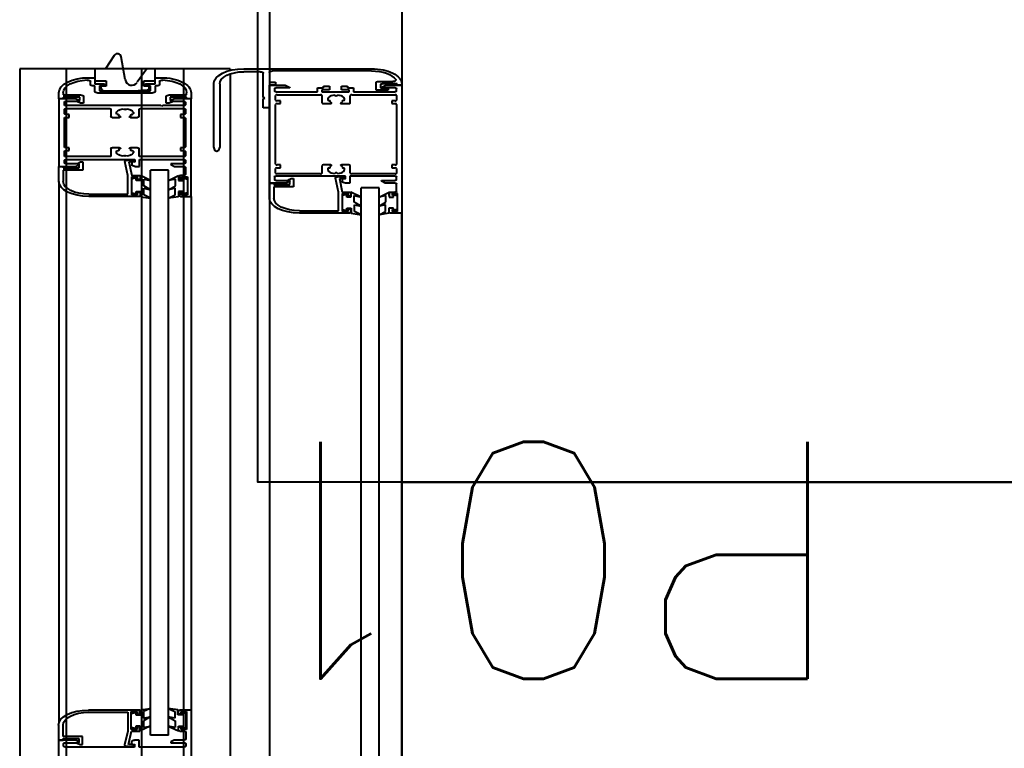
# Model space of a CAD drawing. Header units: millimetres. Extents: x 1478096 to 1808313, y 619971 to 762366.
# Drawn here: x 1638619 to 1639928, y 657495 to 658464 of the extents above; entities that cross this region are included whole.
import ezdxf

# ---------------------------------------------------------------- set-up
doc = ezdxf.new("R2010")
doc.units = ezdxf.units.MM
doc.header["$LTSCALE"] = 10
for name, color, linetype in [('0_Estructura', 251, 'Continuous'), ('ARQ-ALFOMBRA', 8, 'Continuous'), ('DC-ARQ-CARPINTERIAS', 7, 'Continuous')]:
    doc.layers.add(name, color=color, linetype=linetype)
doc.styles.add('Romans-100', font='romans')

# ---------------------------------------------------------------- blocks, each defined once
blk = doc.blocks.new('PUERTAS AUT.2')
at = {"layer": 'DC-ARQ-CARPINTERIAS', "ltscale": 200}
for p, q in [((1532.8928, 714.6996), (1532.8928, 719.2494)), ((1533.0688, 714.6996), (1533.0688, 719.2494)), ((1533.1212, 717.9311), (1533.1212, 719.178)), ((1533.4012, 717.9244), (1533.4012, 719.178)), ((1533.1832, 717.9244), (1533.1832, 719.166)), ((1533.2392, 717.9244), (1533.2392, 719.166)), ((1533.3392, 717.9244), (1533.3392, 719.166)), ((1532.9232, 719.0064), (1532.9232, 718.083)), ((1532.9472, 719.0064), (1532.9472, 718.083)), ((1533.0692, 718.0964), (1533.0692, 718.9915)), ((1532.8932, 718.9715), (1532.8932, 718.1164)), ((1533.3496, 718.8266), (1533.3496, 718.9474)), ((1533.1732, 718.0943), (1533.1732, 718.9174)), ((1533.1804, 718.8218), (1533.1804, 718.8256)), ((1533.1824, 718.8266), (1533.2424, 718.8266)), ((1533.2424, 718.8266), (1533.2424, 718.8174)), ((1533.2484, 718.8228), (1533.2484, 718.8266)), ((1533.2484, 718.8266), (1533.2616, 718.8266)), ((1533.2524, 718.8234), (1533.2484, 718.8228)), ((1533.2486, 718.8249), (1533.2486, 718.8244)), ((1533.2576, 718.8259), (1533.2506, 718.8259)), ((1533.2506, 718.8234), (1533.2565, 718.8234)), ((1533.2524, 718.8194), (1533.2524, 718.8234)), ((1533.2565, 718.8234), (1533.2526, 718.8054)), ((1533.2576, 718.8054), (1533.2616, 718.8237)), ((1533.2616, 718.8266), (1533.3408, 718.8266)), ((1533.3176, 718.8234), (1533.3176, 718.8124)), ((1533.3206, 718.8234), (1533.3176, 718.8234)), ((1533.3246, 718.8214), (1533.3206, 718.8234)), ((1533.3428, 718.8256), (1533.3428, 718.8218)), ((1533.3496, 718.8174), (1533.3496, 718.8266)), ((1533.1804, 718.8064), (1533.1804, 718.8164)), ((1533.2004, 718.8208), (1533.1824, 718.8208)), ((1533.1824, 718.8174), (1533.1936, 718.8174)), ((1533.1936, 718.8174), (1533.1956, 718.8174)), ((1533.1956, 718.8174), (1533.2004, 718.8198)), ((1533.2004, 718.8198), (1533.2004, 718.8208)), ((1533.2032, 718.8108), (1533.2272, 718.8108)), ((1533.2032, 718.8108), (1533.2032, 718.0594)), ((1533.2272, 718.8108), (1533.2272, 718.0594)), ((1533.2424, 718.8174), (1533.2484, 718.8174)), ((1533.3176, 718.8124), (1533.3436, 718.8124)), ((1533.3224, 718.8204), (1533.3246, 718.8214)), ((1533.3408, 718.8208), (1533.3224, 718.8208)), ((1533.3224, 718.8208), (1533.3224, 718.8198)), ((1533.3224, 718.8154), (1533.3224, 718.8204)), ((1533.3224, 718.8198), (1533.3272, 718.8174)), ((1533.3436, 718.8154), (1533.3224, 718.8154)), ((1533.3272, 718.8174), (1533.3496, 718.8174)), ((1533.3496, 718.8174), (1533.3436, 718.8174)), ((1533.3436, 718.8174), (1533.3436, 718.8154)), ((1533.3436, 718.8124), (1533.3436, 718.7974)), ((1533.3496, 718.7974), (1533.3496, 718.8174)), ((1533.1792, 718.8034), (1533.1864, 718.8034)), ((1533.1792, 718.7794), (1533.1792, 718.8034)), ((1533.1846, 718.802), (1533.1798, 718.8006)), ((1533.1798, 718.8006), (1533.1798, 718.7821)), ((1533.1884, 718.8054), (1533.1824, 718.8054)), ((1533.1846, 718.7986), (1533.1846, 718.802)), ((1533.1902, 718.7986), (1533.1846, 718.7986)), ((1533.1864, 718.8034), (1533.1864, 718.8008)), ((1533.2036, 718.7986), (1533.1902, 718.805)), ((1533.1902, 718.805), (1533.1902, 718.7986)), ((1533.1904, 718.8008), (1533.1904, 718.8044)), ((1533.1946, 718.8006), (1533.2036, 718.7986)), ((1533.1946, 718.7916), (1533.1946, 718.8006)), ((1533.2276, 718.7986), (1533.241, 718.805)), ((1533.2367, 718.8006), (1533.2276, 718.7986)), ((1533.2366, 718.7916), (1533.2367, 718.8006)), ((1533.241, 718.805), (1533.241, 718.7986)), ((1533.241, 718.7986), (1533.2466, 718.7986)), ((1533.2526, 718.8054), (1533.2416, 718.8054)), ((1533.2416, 718.8054), (1533.2416, 718.7998)), ((1533.2416, 718.7998), (1533.2448, 718.7998)), ((1533.2448, 718.7998), (1533.2448, 718.8034)), ((1533.2448, 718.8034), (1533.2528, 718.8034)), ((1533.2466, 718.7986), (1533.2466, 718.802)), ((1533.2466, 718.802), (1533.2528, 718.8006)), ((1533.2528, 718.8034), (1533.2528, 718.7794)), ((1533.2528, 718.8006), (1533.2528, 718.7821)), ((1533.2576, 718.7804), (1533.2576, 718.8054)), ((1533.1846, 718.7821), (1533.1846, 718.7839)), ((1533.1846, 718.7839), (1533.1907, 718.7839)), ((1533.1907, 718.7839), (1533.1907, 718.7786)), ((1533.2036, 718.7864), (1533.1946, 718.7916)), ((1533.1949, 718.7794), (1533.1949, 718.7884)), ((1533.1949, 718.7884), (1533.2036, 718.7864)), ((1533.2276, 718.7864), (1533.2366, 718.7916)), ((1533.2364, 718.7884), (1533.2276, 718.7864)), ((1533.2364, 718.7794), (1533.2364, 718.7884)), ((1533.2466, 718.7839), (1533.2406, 718.7839)), ((1533.2406, 718.7839), (1533.2406, 718.7786)), ((1533.2448, 718.783), (1533.2416, 718.783)), ((1533.2416, 718.783), (1533.2416, 718.7774)), ((1533.2448, 718.7794), (1533.2448, 718.783)), ((1533.2466, 718.7821), (1533.2466, 718.7839)), ((1533.3492, 718.0743), (1533.3492, 718.7945)), ((1533.1732, 718.7774), (1533.1884, 718.7774)), ((1533.1864, 718.7794), (1533.1792, 718.7794)), ((1533.1798, 718.7821), (1533.1846, 718.7808)), ((1533.1846, 718.7808), (1533.1846, 718.7821)), ((1533.1864, 718.782), (1533.1864, 718.7794)), ((1533.1904, 718.7784), (1533.1904, 718.782)), ((1533.1907, 718.7786), (1533.1907, 718.7786)), ((1533.1907, 718.7786), (1533.1907, 718.7771)), ((1533.1907, 718.7771), (1533.2036, 718.7751)), ((1533.2036, 718.7751), (1533.1949, 718.7794)), ((1533.2276, 718.7751), (1533.2364, 718.7794)), ((1533.2406, 718.7771), (1533.2276, 718.7751)), ((1533.2406, 718.7786), (1533.2406, 718.7786)), ((1533.2406, 718.7786), (1533.2406, 718.7771)), ((1533.2416, 718.7774), (1533.3096, 718.7774)), ((1533.2528, 718.7794), (1533.2448, 718.7794)), ((1533.2528, 718.7821), (1533.2466, 718.7808)), ((1533.2466, 718.7808), (1533.2466, 718.7821)), ((1533.3096, 718.7804), (1533.2576, 718.7804)), ((1532.8932, 718.4745), (1531.018, 718.4745, 0)), ((1532.8932, 718.1164), (1532.908, 718.1164)), ((1532.8932, 718.0672), (1532.8932, 718.1164)), ((1532.91, 718.1154), (1532.91, 718.1118)), ((1532.9102, 718.1167), (1532.9232, 718.1187)), ((1532.9102, 718.1151), (1532.9102, 718.1167)), ((1532.9102, 718.1098), (1532.9102, 718.1152)), ((1532.9102, 718.1152), (1532.9102, 718.1151)), ((1532.9232, 718.1187), (1532.9145, 718.1143)), ((1532.9602, 718.1167), (1532.9472, 718.1187)), ((1532.9472, 718.1187), (1532.9559, 718.1143)), ((1532.9602, 718.1151), (1532.9602, 718.1167)), ((1532.9602, 718.1098), (1532.9602, 718.1152)), ((1532.9602, 718.1152), (1532.9602, 718.1151)), ((1532.9612, 718.1108), (1532.9612, 718.1164)), ((1532.9612, 718.1164), (1533.0292, 718.1164)), ((1532.906, 718.1144), (1532.8988, 718.1144)), ((1532.8988, 718.1144), (1532.8988, 718.0904)), ((1532.8993, 718.1116), (1532.9042, 718.113)), ((1532.8993, 718.0931), (1532.8993, 718.1116)), ((1532.9042, 718.113), (1532.9042, 718.1116)), ((1532.9042, 718.1116), (1532.9042, 718.1098)), ((1532.9042, 718.1098), (1532.9102, 718.1098)), ((1532.906, 718.1118), (1532.906, 718.1144)), ((1532.9232, 718.1073), (1532.9142, 718.1021)), ((1532.9142, 718.1021), (1532.9142, 718.0931)), ((1532.9145, 718.1143), (1532.9145, 718.1053)), ((1532.9145, 718.1053), (1532.9232, 718.1073)), ((1532.9559, 718.1053), (1532.9472, 718.1073)), ((1532.9472, 718.1073), (1532.9562, 718.1021)), ((1532.9559, 718.1143), (1532.9559, 718.1053)), ((1532.9562, 718.1021), (1532.9562, 718.0931)), ((1532.9662, 718.1098), (1532.9602, 718.1098)), ((1532.9644, 718.1108), (1532.9612, 718.1108)), ((1532.9724, 718.1144), (1532.9644, 718.1144)), ((1532.9644, 718.1144), (1532.9644, 718.1108)), ((1532.9724, 718.1116), (1532.9662, 718.113)), ((1532.9662, 718.113), (1532.9662, 718.1116)), ((1532.9662, 718.1116), (1532.9662, 718.1098)), ((1532.9724, 718.0904), (1532.9724, 718.1144)), ((1532.9724, 718.0931), (1532.9724, 718.1116)), ((1532.9772, 718.1134), (1532.9772, 718.0884)), ((1533.0292, 718.1134), (1532.9772, 718.1134)), ((1532.8988, 718.0904), (1532.906, 718.0904)), ((1532.9042, 718.0917), (1532.8993, 718.0931)), ((1532.9098, 718.0951), (1532.9042, 718.0951)), ((1532.9042, 718.0951), (1532.9042, 718.0917)), ((1532.906, 718.0904), (1532.906, 718.093)), ((1532.9232, 718.0952), (1532.9098, 718.0887)), ((1532.9098, 718.0887), (1532.9098, 718.0951)), ((1532.91, 718.093), (1532.91, 718.0894)), ((1532.9142, 718.0931), (1532.9232, 718.0952)), ((1532.9562, 718.0931), (1532.9472, 718.0952)), ((1532.9472, 718.0952), (1532.9606, 718.0887)), ((1532.9606, 718.0887), (1532.9606, 718.0951)), ((1532.9606, 718.0951), (1532.9662, 718.0951)), ((1532.9612, 718.0884), (1532.9612, 718.094)), ((1532.9612, 718.094), (1532.9644, 718.094)), ((1532.9644, 718.094), (1532.9644, 718.0904)), ((1532.9644, 718.0904), (1532.9724, 718.0904)), ((1532.9662, 718.0951), (1532.9662, 718.0917)), ((1532.9662, 718.0917), (1532.9724, 718.0931)), ((1533.0632, 718.0814), (1533.0632, 718.0964)), ((1533.0692, 718.0964), (1533.0692, 718.0764)), ((1533.1872, 718.0943), (1533.1732, 718.0943)), ((1533.1732, 718.0943), (1533.1732, 717.9643)), ((1533.178, 718.0923), (1533.186, 718.0923)), ((1533.178, 718.0683), (1533.178, 718.0923)), ((1533.178, 718.0896), (1533.1842, 718.0909)), ((1533.178, 718.0711), (1533.178, 718.0896)), ((1533.1842, 718.0909), (1533.1842, 718.0896)), ((1533.1842, 718.0896), (1533.1842, 718.0878)), ((1533.186, 718.0923), (1533.186, 718.0895)), ((1533.1892, 718.0895), (1533.1892, 718.0933)), ((1533.1902, 718.0946), (1533.2032, 718.0966)), ((1533.1902, 718.0931), (1533.1902, 718.0946)), ((1533.1902, 718.0931), (1533.1902, 718.0931)), ((1533.1902, 718.0878), (1533.1902, 718.0931)), ((1533.2032, 718.0966), (1533.1945, 718.0923)), ((1533.1945, 718.0923), (1533.1945, 718.0833)), ((1533.2272, 718.0966), (1533.2359, 718.0923)), ((1533.2402, 718.0946), (1533.2272, 718.0966)), ((1533.2359, 718.0923), (1533.2359, 718.0833)), ((1533.2402, 718.0931), (1533.2402, 718.0946)), ((1533.2402, 718.0931), (1533.2402, 718.0931)), ((1533.2402, 718.0878), (1533.2402, 718.0931)), ((1533.2412, 718.0943), (1533.3092, 718.0943)), ((1533.2412, 718.0887), (1533.2412, 718.0943)), ((1533.2444, 718.0887), (1533.2412, 718.0887)), ((1533.2444, 718.0923), (1533.2444, 718.0887)), ((1533.2524, 718.0923), (1533.2444, 718.0923)), ((1533.2462, 718.0909), (1533.2462, 718.0896)), ((1533.2524, 718.0896), (1533.2462, 718.0909)), ((1533.2462, 718.0896), (1533.2462, 718.0878)), ((1533.2524, 718.0683), (1533.2524, 718.0923)), ((1533.2524, 718.0711), (1533.2524, 718.0896)), ((1533.2572, 718.0913), (1533.2572, 718.0663)), ((1533.3092, 718.0913), (1533.2572, 718.0913)), ((1532.9, 718.0874), (1532.9, 718.0774)), ((1532.908, 718.0884), (1532.902, 718.0884)), ((1532.902, 718.0764), (1532.9132, 718.0764)), ((1532.9132, 718.0764), (1532.9152, 718.0764)), ((1532.9152, 718.0764), (1532.92, 718.074)), ((1532.9232, 718.083), (1532.9472, 718.083)), ((1532.9722, 718.0884), (1532.9612, 718.0884)), ((1532.962, 718.0672), (1532.962, 718.0764)), ((1532.962, 718.0764), (1532.968, 718.0764)), ((1532.9761, 718.0704), (1532.9722, 718.0884)), ((1532.9772, 718.0884), (1532.9812, 718.0701)), ((1533.0372, 718.0704), (1533.0372, 718.0814)), ((1533.0372, 718.0814), (1533.0632, 718.0814)), ((1533.0632, 718.0784), (1533.042, 718.0784)), ((1533.042, 718.0784), (1533.042, 718.0734)), ((1533.042, 718.074), (1533.0468, 718.0764)), ((1533.0468, 718.0764), (1533.0692, 718.0764)), ((1533.0632, 718.0764), (1533.0632, 718.0784)), ((1533.0692, 718.0764), (1533.0632, 718.0764)), ((1533.0692, 718.0764), (1533.0692, 718.0672)), ((1533.1842, 718.0878), (1533.1902, 718.0878)), ((1533.2032, 718.0853), (1533.1942, 718.0801)), ((1533.1942, 718.0801), (1533.1942, 718.0711)), ((1533.1945, 718.0833), (1533.2032, 718.0853)), ((1533.2272, 718.0853), (1533.2362, 718.0801)), ((1533.2359, 718.0833), (1533.2272, 718.0853)), ((1533.2362, 718.0801), (1533.2362, 718.0711)), ((1533.2462, 718.0878), (1533.2402, 718.0878)), ((1532.8932, 717.9464), (1532.8932, 718.0672)), ((1532.9, 718.072), (1532.9, 718.0682)), ((1532.9, 718.0572), (1532.9, 718.0632)), ((1532.92, 718.073), (1532.902, 718.073)), ((1532.902, 718.0672), (1532.962, 718.0672)), ((1532.902, 718.0642), (1532.9596, 718.0642)), ((1532.92, 718.074), (1532.92, 718.073)), ((1532.9616, 718.0632), (1532.9616, 718.0534)), ((1532.972, 718.0704), (1532.968, 718.071)), ((1532.968, 718.071), (1532.968, 718.0672)), ((1532.968, 718.0672), (1532.9812, 718.0672)), ((1532.9682, 718.0689), (1532.9682, 718.0694)), ((1532.9702, 718.0704), (1532.9761, 718.0704)), ((1532.9772, 718.0679), (1532.9702, 718.0679)), ((1532.972, 718.0744), (1532.972, 718.0704)), ((1532.9781, 718.0637), (1532.9796, 718.0629)), ((1532.9812, 718.0672), (1533.0604, 718.0672)), ((1532.9813, 718.0629), (1532.9827, 718.0637)), ((1532.9992, 718.0534), (1532.9992, 718.0632)), ((1533.0012, 718.0642), (1533.0588, 718.0642)), ((1533.0402, 718.0704), (1533.0372, 718.0704)), ((1533.0442, 718.0724), (1533.0402, 718.0704)), ((1533.042, 718.073), (1533.042, 718.074)), ((1533.042, 718.0734), (1533.0442, 718.0724)), ((1533.0604, 718.073), (1533.042, 718.073)), ((1533.0608, 718.0632), (1533.0608, 718.0572)), ((1533.0624, 718.0682), (1533.0624, 718.072)), ((1533.0692, 718.0672), (1533.0692, 717.9464)), ((1533.1842, 718.0697), (1533.178, 718.0711)), ((1533.186, 718.0683), (1533.178, 718.0683)), ((1533.1808, 718.0553), (1533.1808, 718.0653)), ((1533.1828, 718.0663), (1533.1872, 718.0663)), ((1533.1842, 718.0731), (1533.1842, 718.0697)), ((1533.1898, 718.0731), (1533.1842, 718.0731)), ((1533.186, 718.0711), (1533.186, 718.0683)), ((1533.1892, 718.0673), (1533.1892, 718.0711)), ((1533.1898, 718.0666), (1533.1898, 718.0731)), ((1533.2032, 718.0731), (1533.1898, 718.0666)), ((1533.1942, 718.0711), (1533.2032, 718.0731)), ((1533.2272, 718.0731), (1533.2406, 718.0666)), ((1533.2362, 718.0711), (1533.2272, 718.0731)), ((1533.2406, 718.0731), (1533.2462, 718.0731)), ((1533.2406, 718.0666), (1533.2406, 718.0731)), ((1533.2412, 718.0719), (1533.2444, 718.0719)), ((1533.2412, 718.0663), (1533.2412, 718.0719)), ((1533.2522, 718.0663), (1533.2412, 718.0663)), ((1533.2444, 718.0719), (1533.2444, 718.0683)), ((1533.2444, 718.0683), (1533.2524, 718.0683)), ((1533.2462, 718.0731), (1533.2462, 718.0697)), ((1533.2462, 718.0697), (1533.2524, 718.0711)), ((1533.2561, 718.0483), (1533.2522, 718.0663)), ((1533.2572, 718.0663), (1533.2612, 718.048)), ((1533.3432, 718.0593), (1533.3432, 718.0743)), ((1533.3492, 718.0743), (1533.3492, 718.0543)), ((1532.9, 717.9718), (1532.9, 718.0514)), ((1532.9064, 718.0562), (1532.902, 718.0562)), ((1532.902, 718.0524), (1532.9064, 718.0524)), ((1532.9064, 718.0524), (1532.9064, 718.0562)), ((1532.9636, 718.0524), (1532.973, 718.0524)), ((1532.9717, 718.0561), (1532.9698, 718.0564)), ((1532.972, 718.0544), (1532.9726, 718.0554)), ((1532.9878, 718.0524), (1532.9972, 718.0524)), ((1532.9883, 718.0554), (1532.9888, 718.0544)), ((1532.991, 718.0564), (1532.9891, 718.0561)), ((1533.0588, 718.0562), (1533.0544, 718.0562)), ((1533.0544, 718.0562), (1533.0544, 718.0524)), ((1533.0544, 718.0524), (1533.0588, 718.0524)), ((1533.0608, 718.0514), (1533.0608, 717.9718)), ((1533.1808, 718.0461), (1533.1808, 718.0499)), ((1533.1952, 718.0543), (1533.1828, 718.0543)), ((1533.1828, 718.0509), (1533.2, 718.0509)), ((1533.2, 718.0519), (1533.1952, 718.0543)), ((1533.2, 718.0509), (1533.2, 718.0519)), ((1533.2032, 718.0594), (1533.2272, 718.0594)), ((1533.242, 718.0543), (1533.242, 718.0451)), ((1533.248, 718.0543), (1533.242, 718.0543)), ((1533.252, 718.0483), (1533.252, 718.0523)), ((1533.3172, 718.0593), (1533.3432, 718.0593)), ((1533.3172, 718.0483), (1533.3172, 718.0593)), ((1533.3242, 718.0503), (1533.3202, 718.0483)), ((1533.322, 718.0563), (1533.322, 718.0513)), ((1533.3432, 718.0563), (1533.322, 718.0563)), ((1533.3268, 718.0543), (1533.322, 718.0519)), ((1533.322, 718.0519), (1533.322, 718.0509)), ((1533.322, 718.0513), (1533.3242, 718.0503)), ((1533.322, 718.0509), (1533.3396, 718.0509)), ((1533.3492, 718.0543), (1533.3268, 718.0543)), ((1533.3416, 718.0499), (1533.3416, 718.0461)), ((1533.3432, 718.0543), (1533.3432, 718.0563)), ((1533.3492, 718.0543), (1533.3432, 718.0543)), ((1533.3492, 717.9643), (1533.3492, 718.0543)), ((1533.1808, 718.0343), (1533.1808, 718.0403)), ((1533.242, 718.0451), (1533.1828, 718.0451)), ((1533.1828, 718.0413), (1533.2404, 718.0413)), ((1533.2424, 718.0403), (1533.2424, 718.0305)), ((1533.248, 718.0451), (1533.248, 718.0489)), ((1533.248, 718.0489), (1533.252, 718.0483)), ((1533.3396, 718.0451), (1533.248, 718.0451)), ((1533.2482, 718.0468), (1533.2482, 718.0473)), ((1533.2502, 718.0483), (1533.2561, 718.0483)), ((1533.2572, 718.0458), (1533.2502, 718.0458)), ((1533.2589, 718.0408), (1533.2604, 718.0401)), ((1533.2621, 718.0401), (1533.2635, 718.0408)), ((1533.28, 718.0305), (1533.28, 718.0403)), ((1533.282, 718.0413), (1533.3396, 718.0413)), ((1533.3202, 718.0483), (1533.3172, 718.0483)), ((1533.3416, 718.0403), (1533.3416, 718.0343)), ((1533.1352, 718.0284), (1533.1372, 718.0336)), ((1533.1352, 717.9444), (1533.1352, 718.0284)), ((1533.1412, 718.0336), (1533.1432, 718.0284)), ((1533.1432, 718.0284), (1533.1432, 717.9444)), ((1533.1808, 717.9901), (1533.1808, 718.0285)), ((1533.1872, 718.0333), (1533.1828, 718.0333)), ((1533.1828, 718.0295), (1533.1872, 718.0295)), ((1533.1872, 718.0295), (1533.1872, 718.0333)), ((1533.2444, 718.0295), (1533.2538, 718.0295)), ((1533.2525, 718.0333), (1533.2506, 718.0336)), ((1533.2528, 718.0316), (1533.2534, 718.0326)), ((1533.2686, 718.0295), (1533.278, 718.0295)), ((1533.2691, 718.0326), (1533.2696, 718.0316)), ((1533.2718, 718.0336), (1533.2699, 718.0333)), ((1533.3352, 718.0333), (1533.3352, 718.0295)), ((1533.3396, 718.0333), (1533.3352, 718.0333)), ((1533.3352, 718.0295), (1533.3396, 718.0295)), ((1533.3416, 718.0285), (1533.3416, 717.9901)), ((1533.1808, 717.9783), (1533.1808, 717.9843)), ((1533.1872, 717.9891), (1533.1828, 717.9891)), ((1533.1828, 717.9853), (1533.1872, 717.9853)), ((1533.1872, 717.9853), (1533.1872, 717.9891)), ((1533.2424, 717.9881), (1533.2424, 717.9783)), ((1533.2538, 717.9891), (1533.2444, 717.9891)), ((1533.2506, 717.9851), (1533.2525, 717.9853)), ((1533.2534, 717.9861), (1533.2528, 717.987)), ((1533.278, 717.9891), (1533.2686, 717.9891)), ((1533.2696, 717.987), (1533.2691, 717.9861)), ((1533.2699, 717.9853), (1533.2718, 717.9851)), ((1533.28, 717.9783), (1533.28, 717.9881)), ((1533.3352, 717.9891), (1533.3352, 717.9853)), ((1533.3396, 717.9891), (1533.3352, 717.9891)), ((1533.3352, 717.9853), (1533.3396, 717.9853)), ((1533.3416, 717.9843), (1533.3416, 717.9783)), ((1532.9064, 717.9708), (1532.902, 717.9708)), ((1532.9064, 717.967), (1532.9064, 717.9708)), ((1532.973, 717.9708), (1532.9636, 717.9708)), ((1532.9972, 717.9708), (1532.9878, 717.9708)), ((1533.0544, 717.9708), (1533.0544, 717.967)), ((1533.0588, 717.9708), (1533.0544, 717.9708)), ((1533.0692, 717.9764), (1533.0772, 717.9764)), ((1533.0692, 717.9464), (1533.0692, 717.9764)), ((1533.0772, 717.9764), (1533.0772, 717.9644)), ((1533.1808, 717.9687), (1533.1808, 717.9725)), ((1533.2404, 717.9773), (1533.1828, 717.9773)), ((1533.1828, 717.9735), (1533.211, 717.9735)), ((1533.211, 717.9735), (1533.2122, 717.9741)), ((1533.2122, 717.9741), (1533.2134, 717.9735)), ((1533.2134, 717.9735), (1533.248, 717.9735)), ((1533.248, 717.9735), (1533.3396, 717.9735)), ((1533.2604, 717.9785), (1533.2589, 717.9778)), ((1533.2635, 717.9778), (1533.2621, 717.9785)), ((1533.3396, 717.9773), (1533.282, 717.9773)), ((1533.3416, 717.9725), (1533.3416, 717.9687)), ((1532.9, 717.96), (1532.9, 717.966)), ((1532.902, 717.967), (1532.9064, 717.967)), ((1532.9596, 717.959), (1532.902, 717.959)), ((1532.9616, 717.9698), (1532.9616, 717.96)), ((1532.9698, 717.9667), (1532.9717, 717.967)), ((1532.9726, 717.9677), (1532.972, 717.9687)), ((1532.9796, 717.9602), (1532.9781, 717.9595)), ((1532.9827, 717.9595), (1532.9813, 717.9602)), ((1532.9888, 717.9687), (1532.9883, 717.9677)), ((1532.9891, 717.967), (1532.991, 717.9667)), ((1532.9992, 717.96), (1532.9992, 717.9698)), ((1533.0588, 717.959), (1533.0012, 717.959)), ((1533.0544, 717.967), (1533.0588, 717.967)), ((1533.0608, 717.966), (1533.0608, 717.96)), ((1533.0772, 717.9644), (1533.0752, 717.9634)), ((1533.0752, 717.9634), (1533.0772, 717.9624)), ((1533.0772, 717.9624), (1533.0772, 717.9304)), ((1533.1732, 717.9563), (1533.1732, 717.9643)), ((1533.1732, 717.9643), (1533.1952, 717.9643)), ((1533.1732, 717.9643), (1533.1792, 717.9643)), ((1533.1792, 717.9643), (1533.1792, 717.9623)), ((1533.1792, 717.9623), (1533.2012, 717.9623)), ((1533.1792, 717.9593), (1533.1792, 717.9563)), ((1533.2022, 717.9593), (1533.1792, 717.9593)), ((1533.2, 717.9677), (1533.1828, 717.9677)), ((1533.1952, 717.9643), (1533.2, 717.9667)), ((1533.1982, 717.9683), (1533.2022, 717.9703)), ((1533.2012, 717.9668), (1533.1982, 717.9683)), ((1533.2, 717.9667), (1533.2, 717.9677)), ((1533.2012, 717.9623), (1533.2012, 717.9668)), ((1533.2022, 717.9703), (1533.2062, 717.9703)), ((1533.2062, 717.9703), (1533.2062, 717.9613)), ((1533.3162, 717.9703), (1533.3202, 717.9703)), ((1533.3162, 717.9613), (1533.3162, 717.9703)), ((1533.3202, 717.9703), (1533.3242, 717.9683)), ((1533.3432, 717.9593), (1533.3202, 717.9593)), ((1533.3242, 717.9683), (1533.3212, 717.9668)), ((1533.3212, 717.9668), (1533.3212, 717.9623)), ((1533.3212, 717.9623), (1533.3432, 717.9623)), ((1533.3224, 717.9677), (1533.3224, 717.9667)), ((1533.3396, 717.9677), (1533.3224, 717.9677)), ((1533.3224, 717.9667), (1533.3272, 717.9643)), ((1533.3272, 717.9643), (1533.3492, 717.9643)), ((1533.3432, 717.9643), (1533.3492, 717.9643)), ((1533.3432, 717.9623), (1533.3432, 717.9643)), ((1533.3432, 717.9563), (1533.3432, 717.9593)), ((1533.3492, 717.9643), (1533.3492, 717.9563)), ((1532.9144, 717.9464), (1532.8932, 717.9464)), ((1532.8932, 717.9444), (1532.8932, 717.9464)), ((1532.8932, 717.9464), (1532.8992, 717.9464)), ((1532.8992, 717.9464), (1532.8992, 717.9444)), ((1532.9, 717.9542), (1532.9, 717.9508)), ((1532.9572, 717.9552), (1532.902, 717.9552)), ((1532.902, 717.9498), (1532.9204, 717.9498)), ((1532.9112, 717.9514), (1532.9112, 717.9528)), ((1532.9112, 717.9528), (1532.9272, 717.9528)), ((1532.9212, 717.9498), (1532.9129, 717.9504)), ((1532.9204, 717.9494), (1532.9144, 717.9464)), ((1532.9204, 717.9498), (1532.9204, 717.9494)), ((1532.9212, 717.9454), (1532.9212, 717.9498)), ((1532.9272, 717.9528), (1532.9272, 717.9424)), ((1532.9572, 717.9496), (1532.9572, 717.9552)), ((1532.9652, 717.9496), (1532.9572, 717.9496)), ((1532.9632, 717.9552), (1532.9632, 717.9526)), ((1532.9992, 717.9552), (1532.9632, 717.9552)), ((1532.9632, 717.9526), (1532.9732, 717.9526)), ((1532.9652, 717.9476), (1532.9652, 717.9496)), ((1532.9732, 717.9476), (1532.9652, 717.9476)), ((1532.9732, 717.9526), (1532.9732, 717.9476)), ((1532.9892, 717.9476), (1532.9892, 717.9526)), ((1532.9892, 717.9526), (1532.9992, 717.9526)), ((1532.9972, 717.9476), (1532.9892, 717.9476)), ((1533.0052, 717.9496), (1532.9972, 717.9496)), ((1532.9972, 717.9496), (1532.9972, 717.9476)), ((1532.9992, 717.9526), (1532.9992, 717.9552)), ((1533.0604, 717.9552), (1533.0052, 717.9552)), ((1533.0052, 717.9552), (1533.0052, 717.9496)), ((1533.042, 717.9494), (1533.042, 717.9498)), ((1533.042, 717.9498), (1533.0604, 717.9498)), ((1533.048, 717.9464), (1533.042, 717.9494)), ((1533.0692, 717.9464), (1533.048, 717.9464)), ((1533.0612, 717.9424), (1533.0612, 717.9464)), ((1533.0612, 717.9464), (1533.0692, 717.9464)), ((1533.0624, 717.9508), (1533.0624, 717.9542)), ((1533.2152, 717.9414), (1533.2152, 717.9453)), ((1533.2192, 717.9473), (1533.2212, 717.9473)), ((1533.2212, 717.9473), (1533.2212, 717.9548)), ((1533.2252, 717.9568), (1533.2972, 717.9568)), ((1533.2272, 717.9538), (1533.2272, 717.9473)), ((1533.2952, 717.9538), (1533.2272, 717.9538)), ((1533.2272, 717.9473), (1533.2322, 717.9473)), ((1533.2292, 717.9496), (1533.2292, 717.9476)), ((1533.2292, 717.9476), (1533.2362, 717.9476)), ((1533.2492, 717.9536), (1533.2316, 717.9526)), ((1533.2342, 717.9463), (1533.2342, 717.9453)), ((1533.2362, 717.9476), (1533.2362, 717.9404)), ((1533.2732, 717.9538), (1533.2492, 717.9536)), ((1533.2908, 717.9533), (1533.2732, 717.9538)), ((1533.2862, 717.9404), (1533.2862, 717.9476)), ((1533.2862, 717.9476), (1533.2932, 717.9476)), ((1533.2882, 717.9453), (1533.2882, 717.9463)), ((1533.2902, 717.9473), (1533.2952, 717.9473)), ((1533.2932, 717.9476), (1533.2932, 717.9496)), ((1533.2952, 717.9473), (1533.2952, 717.9538)), ((1533.3012, 717.9548), (1533.3012, 717.9473)), ((1533.3012, 717.9473), (1533.3032, 717.9473)), ((1533.3072, 717.9453), (1533.3072, 717.9414)), ((1532.8992, 717.9444), (1532.9192, 717.9444)), ((1532.9252, 717.9414), (1532.9049, 717.9414)), ((1533.0692, 717.9424), (1533.0612, 717.9424)), ((1533.0692, 717.9294), (1533.0692, 717.9424)), ((1533.2212, 717.9363), (1533.2132, 717.9363)), ((1533.2212, 717.9443), (1533.2212, 717.9363)), ((1533.2322, 717.9443), (1533.2212, 717.9443)), ((1533.2362, 717.9404), (1533.2212, 717.9404)), ((1533.2212, 717.9404), (1533.2212, 717.9244)), ((1533.2322, 717.9244), (1533.2448, 717.9425)), ((1533.2611, 717.9389), (1533.2663, 717.9085)), ((1533.3012, 717.9404), (1533.2862, 717.9404)), ((1533.3012, 717.9443), (1533.2902, 717.9443)), ((1533.3012, 717.9363), (1533.3012, 717.9443)), ((1533.3012, 717.9244), (1533.3012, 717.9404)), ((1533.3092, 717.9363), (1533.3012, 717.9363)), ((1532.9332, 717.9274), (1533.0652, 717.9274)), ((1533.1032, 717.9244), (1532.9332, 717.9244)), ((1533.0812, 717.9284), (1533.1032, 717.9284)), ((1533.1212, 717.9244), (1533.1212, 717.9265)), ((1533.1212, 717.9244), (1533.4012, 717.9244)), ((1533.2212, 717.9244), (1533.2322, 717.9244)), ((1533.2754, 717.9066), (1533.2872, 717.9244)), ((1533.2872, 717.9244), (1533.3012, 717.9244))]:
    blk.add_line(p, q, dxfattribs=at)
for centre, radius, start, end in [((1533.2315, 717.9502), 0.00238, 88.3195, 196.1441), ((1533.2522, 717.9374), 0.009, 9.7198, 145.1904), ((1533.2889, 717.9495), 0.00426, 1.5495, 63.4963), ((1533.2712, 717.9094), 0.005, 189.7198, 326.3306)]:
    blk.add_arc(centre, radius, start, end, dxfattribs=at)
at = {"layer": 'DC-ARQ-CARPINTERIAS', "ltscale": 200, "extrusion": (0, 0, -1)}
for centre, major_axis, start_param, end_param in [((1533.1824, 718.8256, 0), (0.002, 0), 3.141593, 4.712389), ((1533.2506, 718.8249, 0), (0.002, 0), 3.141593, 4.712389), ((1533.2506, 718.8244, 0), (0.002, 0), 1.570796, 3.141593), ((1533.2576, 718.8239, 0), (0.004, 0), -1.570796, 0.10832), ((1533.3408, 718.8256, 0), (0.002, 0), -1.570796, 0), ((1533.1824, 718.8218, 0), (0.002, 0), 1.570796, 3.141593), ((1533.1824, 718.8164, 0), (0.002, 0), 3.141593, 4.712389), ((1533.2484, 718.8194, 0), (0.004, 0), 0, 1.570796), ((1533.3408, 718.8218, 0), (0.002, 0), 0, 1.570796), ((1533.1824, 718.8064, 0), (0.002, 0), 1.570796, 3.141593), ((1533.1884, 718.8008, 0), (-0.002, 0), 3.141593, 6.283185), ((1533.1884, 718.8044, 0), (0.002, 0), -1.570796, 0), ((1533.3096, 718.7974, 0), (0.034, 0), 0, 1.570796), ((1533.3096, 718.7974, 0), (0.04, 0), 0, 1.570796), ((1533.1884, 718.782, 0), (0.002, 0), 3.141593, 6.283185), ((1533.1884, 718.7784, 0), (0.002, 0), 0, 1.570796), ((1532.908, 718.1154, 0), (0.002, 0), -1.570796, 0), ((1533.0292, 718.0964, 0), (0.04, 0), 4.712389, 6.283185), ((1533.0292, 718.0964, 0), (0.034, 0), 4.712389, 6.283185), ((1532.908, 718.0894, 0), (0.002, 0), 0, 1.570796), ((1533.1876, 718.0895, 0), (-0.0016, 0), 3.141593, 6.283185), ((1533.1872, 718.0933, 0), (0.002, 0), -1.570796, 0), ((1533.3092, 718.0743, 0), (0.04, 0), 4.712389, 6.283185), ((1533.3092, 718.0743, 0), (0.034, 0), 4.712389, 6.283185), ((1532.902, 718.0874, 0), (0.002, 0), 3.141593, 4.712389), ((1532.902, 718.0774, 0), (0.002, 0), 1.570796, 3.141593), ((1532.968, 718.0744, 0), (0.004, 0), -1.570796, 0), ((1532.902, 718.072, 0), (0.002, 0), 3.141593, 4.712389), ((1532.902, 718.0682, 0), (0.002, 0), 1.570796, 3.141593), ((1532.9702, 718.0694, 0), (0.002, 0), 3.141593, 4.712389), ((1532.9702, 718.0689, 0), (0.002, 0), 1.570796, 3.141593), ((1532.9772, 718.0699, 0), (0.004, 0), -0.10832, 1.570796), ((1533.0604, 718.072, 0), (0.002, 0), -1.570796, 0), ((1533.0604, 718.0682, 0), (0.002, 0), 0, 1.570796), ((1533.1828, 718.0653, 0), (0.002, 0), 3.141593, 4.712389), ((1533.1876, 718.0711, 0), (0.0016, 0), 3.141593, 6.283185), ((1533.1872, 718.0673, 0), (0.002, 0), 0, 1.570796), ((1533.1828, 718.0553, 0), (0.002, 0), 1.570796, 3.141593), ((1533.1828, 718.0499, 0), (0.002, 0), 3.141593, 4.712389), ((1533.248, 718.0523, 0), (0.004, 0), -1.570796, 0), ((1533.3396, 718.0499, 0), (0.002, 0), -1.570796, 0), ((1533.1828, 718.0461, 0), (0.002, 0), 1.570796, 3.141593), ((1533.1828, 718.0403, 0), (0.002, 0), 3.141593, 4.712389), ((1533.2404, 718.0403, 0), (0.002, 0), -1.570796, 0), ((1533.2502, 718.0473, 0), (0.002, 0), 3.141593, 4.712389), ((1533.2502, 718.0468, 0), (0.002, 0), 1.570796, 3.141593), ((1533.2612, 718.0353, 0), (0.0112, 0), 2.821679, 4.508704), ((1533.2572, 718.0478, 0), (0.004, 0), -0.10832, 1.570796), ((1533.2612, 718.0405, 0), (0.0012, 0), 0.785398, 2.356194), ((1533.2612, 718.0353, 0), (0.0112, 0), -1.367112, 0.319914), ((1533.282, 718.0403, 0), (0.002, 0), 3.141593, 4.712389), ((1533.3396, 718.0461, 0), (0.002, 0), 0, 1.570796), ((1533.3396, 718.0403, 0), (0.002, 0), -1.570796, 0), ((1533.1392, 718.0334, 0), (0.002, 0), 3.33532, 6.089458), ((1533.1828, 718.0343, 0), (0.002, 0), 1.570796, 3.141593), ((1533.1828, 718.0285, 0), (0.002, 0), 3.141593, 4.712389), ((1533.2444, 718.0305, 0), (0.002, 0), 1.570796, 3.141593), ((1533.2522, 718.0327, 0), (0.0012, 0), -1.308997, 0.261799), ((1533.2612, 718.0353, 0), (0.0112, 0), 2.19857, 2.414309), ((1533.2538, 718.0302, 0), (0.0014, 0), -0.943023, 1.570796), ((1533.2686, 718.0302, 0), (0.0014, 0), 1.570796, 4.084616), ((1533.2612, 718.0353, 0), (0.0112, 0), 0.727284, 0.943023), ((1533.2702, 718.0327, 0), (0.0012, 0), 2.879793, 4.45059), ((1533.278, 718.0305, 0), (0.002, 0), 0, 1.570796), ((1533.3396, 718.0343, 0), (0.002, 0), 0, 1.570796), ((1533.3396, 718.0285, 0), (0.002, 0), -1.570796, 0), ((1533.1828, 717.9901, 0), (0.002, 0), 1.570796, 3.141593), ((1533.1828, 717.9843, 0), (0.002, 0), 3.141593, 4.712389), ((1533.2444, 717.9881, 0), (0.002, 0), 3.141593, 4.712389), ((1533.2612, 717.9833, 0), (0.0112, 0), 1.774481, 3.461507), ((1533.2522, 717.9859, 0), (0.0012, 0), -0.261799, 1.308997), ((1533.2612, 717.9833, 0), (0.0112, 0), 3.868876, 4.084616), ((1533.2538, 717.9884, 0), (0.0014, 0), -1.570796, 0.943023), ((1533.2612, 717.9833, 0), (0.0112, 0), -0.319914, 1.367112), ((1533.2686, 717.9884, 0), (0.0014, 0), 2.19857, 4.712389), ((1533.2612, 717.9833, 0), (0.0112, 0), -0.943023, -0.727284), ((1533.2702, 717.9859, 0), (0.0012, 0), 1.832596, 3.403392), ((1533.278, 717.9881, 0), (0.002, 0), -1.570796, 0), ((1533.3396, 717.9901, 0), (0.002, 0), 0, 1.570796), ((1533.3396, 717.9843, 0), (0.002, 0), -1.570796, 0), ((1533.1828, 717.9783, 0), (0.002, 0), 1.570796, 3.141593), ((1533.1828, 717.9725, 0), (0.002, 0), 3.141593, 4.712389), ((1533.2404, 717.9783, 0), (0.002, 0), 0, 1.570796), ((1533.2612, 717.9781, 0), (0.0012, 0), 3.926991, 5.497787), ((1533.282, 717.9783, 0), (0.002, 0), 1.570796, 3.141593), ((1533.3396, 717.9783, 0), (0.002, 0), 0, 1.570796), ((1533.3396, 717.9725, 0), (0.002, 0), -1.570796, 0), ((1533.1828, 717.9687, 0), (0.002, 0), 1.570796, 3.141593), ((1533.2022, 717.9613, 0), (0.004, 0), 0, 1.570796), ((1533.3202, 717.9613, 0), (0.004, 0), 1.570796, 3.141593), ((1533.3396, 717.9687, 0), (0.002, 0), 0, 1.570796), ((1532.902, 717.9542, 0), (0.002, 0), 3.141593, 4.712389), ((1532.902, 717.9508, 0), (0.002, 0), 1.570796, 3.141593), ((1532.9132, 717.9514, 0), (0.002, 0), 1.717047, 3.141593), ((1532.9192, 717.9454, 0), (0.002, 0), 0, 1.570796), ((1533.0604, 717.9542, 0), (0.002, 0), -1.570796, 0), ((1533.0604, 717.9508, 0), (0.002, 0), 0, 1.570796), ((1533.2132, 717.9563, 0), (0.04, 0), 1.570796, 3.141593), ((1533.2132, 717.9563, 0), (0.034, 0), 1.637512, 3.141593), ((1533.2192, 717.9453, 0), (0.004, 0), 3.141593, 4.712389), ((1533.2252, 717.9548, 0), (0.004, 0), 3.141593, 4.712389), ((1533.2322, 717.9463, 0), (0.002, 0), -1.570796, 0), ((1533.2322, 717.9453, 0), (0.002, 0), 0, 1.570796), ((1533.2902, 717.9463, 0), (0.002, 0), 3.141593, 4.712389), ((1533.2902, 717.9453, 0), (0.002, 0), 1.570796, 3.141593), ((1533.2972, 717.9548, 0), (0.004, 0), -1.570796, 0), ((1533.3032, 717.9453, 0), (0.004, 0), -1.570796, 0), ((1533.3092, 717.9563, 0), (0.04, 0), 0, 1.570796), ((1533.3092, 717.9563, 0), (0.034, 0), 0, 1.50408), ((1532.9332, 717.9444, 0), (0.04, 0), 1.570796, 3.141593), ((1532.9049, 717.9394, 0), (0.004, 0), 2.801756, 4.712389), ((1532.9332, 717.9444, 0), (0.034, 0), 1.570796, 2.801756), ((1532.9252, 717.9424, 0), (0.002, 0), 0, 1.570796), ((1533.1032, 717.9444, 0), (0.04, 0), 0, 1.570796), ((1533.1032, 717.9444, 0), (0.032, 0), 0, 1.570796), ((1533.2112, 717.9414, 0), (0.004, 0), 0, 1.637512), ((1533.3112, 717.9414, 0), (0.004, 0), 1.50408, 3.141593), ((1533.0652, 717.9294, 0), (0.004, 0), 0, 1.570796), ((1533.0812, 717.9304, 0), (0.004, 0), 1.570796, 3.141593)]:
    blk.add_ellipse(centre, major_axis=major_axis, ratio=0.5, start_param=start_param, end_param=end_param, dxfattribs=at)
at = {"layer": 'DC-ARQ-CARPINTERIAS', "ltscale": 200}
for centre, major_axis, start_param, end_param in [((1532.902, 718.0632, 0), (0.002, 0), 1.570796, 3.141593), ((1532.9596, 718.0632, 0), (0.002, 0), 0, 1.570796), ((1532.9804, 718.0582, 0), (0.0112, 0), 1.774481, 3.461507), ((1532.9804, 718.0634, 0), (0.0012, 0), 3.926991, 5.497787), ((1532.9804, 718.0582, 0), (0.0112, 0), -0.319914, 1.367112), ((1533.0012, 718.0632, 0), (0.002, 0), 1.570796, 3.141593), ((1533.0588, 718.0632, 0), (0.002, 0), 0, 1.570796), ((1532.902, 718.0572, 0), (0.002, 0), 3.141593, 4.712389), ((1532.902, 718.0514, 0), (0.002, 0), 1.570796, 3.141593), ((1532.9636, 718.0534, 0), (0.002, 0), 3.141593, 4.712389), ((1532.9714, 718.0556, 0), (0.0012, 0), -0.261799, 1.308997), ((1532.9804, 718.0582, 0), (0.0112, 0), 3.868876, 4.084616), ((1532.973, 718.0531, 0), (0.0014, 0), -1.570796, 0.943023), ((1532.9878, 718.0531, 0), (0.0014, 0), 2.19857, 4.712389), ((1532.9804, 718.0582, 0), (0.0112, 0), -0.943023, -0.727284), ((1532.9894, 718.0556, 0), (0.0012, 0), 1.832596, 3.403392), ((1532.9972, 718.0534, 0), (0.002, 0), 4.712389, 6.283185), ((1533.0588, 718.0572, 0), (0.002, 0), -1.570796, 0), ((1533.0588, 718.0514, 0), (0.002, 0), 0, 1.570796), ((1532.902, 717.9718, 0), (0.002, 0), 3.141593, 4.712389), ((1532.9636, 717.9698, 0), (0.002, 0), 1.570796, 3.141593), ((1532.973, 717.9701, 0), (0.0014, 0), -0.943023, 1.570796), ((1532.9878, 717.9701, 0), (0.0014, 0), 1.570796, 4.084616), ((1532.9972, 717.9698, 0), (0.002, 0), 0, 1.570796), ((1533.0588, 717.9718, 0), (0.002, 0), -1.570796, 0), ((1532.902, 717.966, 0), (0.002, 0), 1.570796, 3.141593), ((1532.902, 717.96, 0), (0.002, 0), 3.141593, 4.712389), ((1532.9596, 717.96, 0), (0.002, 0), -1.570796, 0), ((1532.9804, 717.965, 0), (0.0112, 0), 2.821679, 4.508704), ((1532.9714, 717.9676, 0), (0.0012, 0), -1.308997, 0.261799), ((1532.9804, 717.965, 0), (0.0112, 0), 2.19857, 2.414309), ((1532.9804, 717.9598, 0), (0.0012, 0), 0.785398, 2.356194), ((1532.9804, 717.965, 0), (0.0112, 0), -1.367112, 0.319914), ((1532.9804, 717.965, 0), (0.0112, 0), 0.727284, 0.943023), ((1532.9894, 717.9676, 0), (0.0012, 0), 2.879793, 4.45059), ((1533.0012, 717.96, 0), (0.002, 0), 3.141593, 4.712389), ((1533.0588, 717.966, 0), (0.002, 0), 0, 1.570796), ((1533.0588, 717.96, 0), (0.002, 0), -1.570796, 0)]:
    blk.add_ellipse(centre, major_axis=major_axis, ratio=0.5, start_param=start_param, end_param=end_param, dxfattribs=at)

msp = doc.modelspace()

# ---------------------------------------------------------------- linework, layer by layer
at = {"layer": 'ARQ-ALFOMBRA'}
msp.add_lwpolyline([(1640935.7, 657848.606), (1638935.7, 657848.606), (1638935.7, 659648.606), (1640935.7, 659648.606)], close=True, dxfattribs=at)

# ---------------------------------------------------------------- block references
at = {"layer": 'DC-ARQ-CARPINTERIAS', "xscale": 1000, "yscale": 1000, "zscale": 1000, "rotation": 180}
msp.add_blockref('PUERTAS AUT.2', (3172020.149, 1376323.114), dxfattribs=at)

# ---------------------------------------------------------------- texts
at = {"layer": '0_Estructura', "insert": (1639720.777, 657587.389, 0), "char_height": 350, "attachment_point": 1, "rotation": 180.000001, "style": 'Romans-100'}
msp.add_mtext('{\\H0.9x;P01}', dxfattribs=at)

doc.saveas('drawing.dxf')
